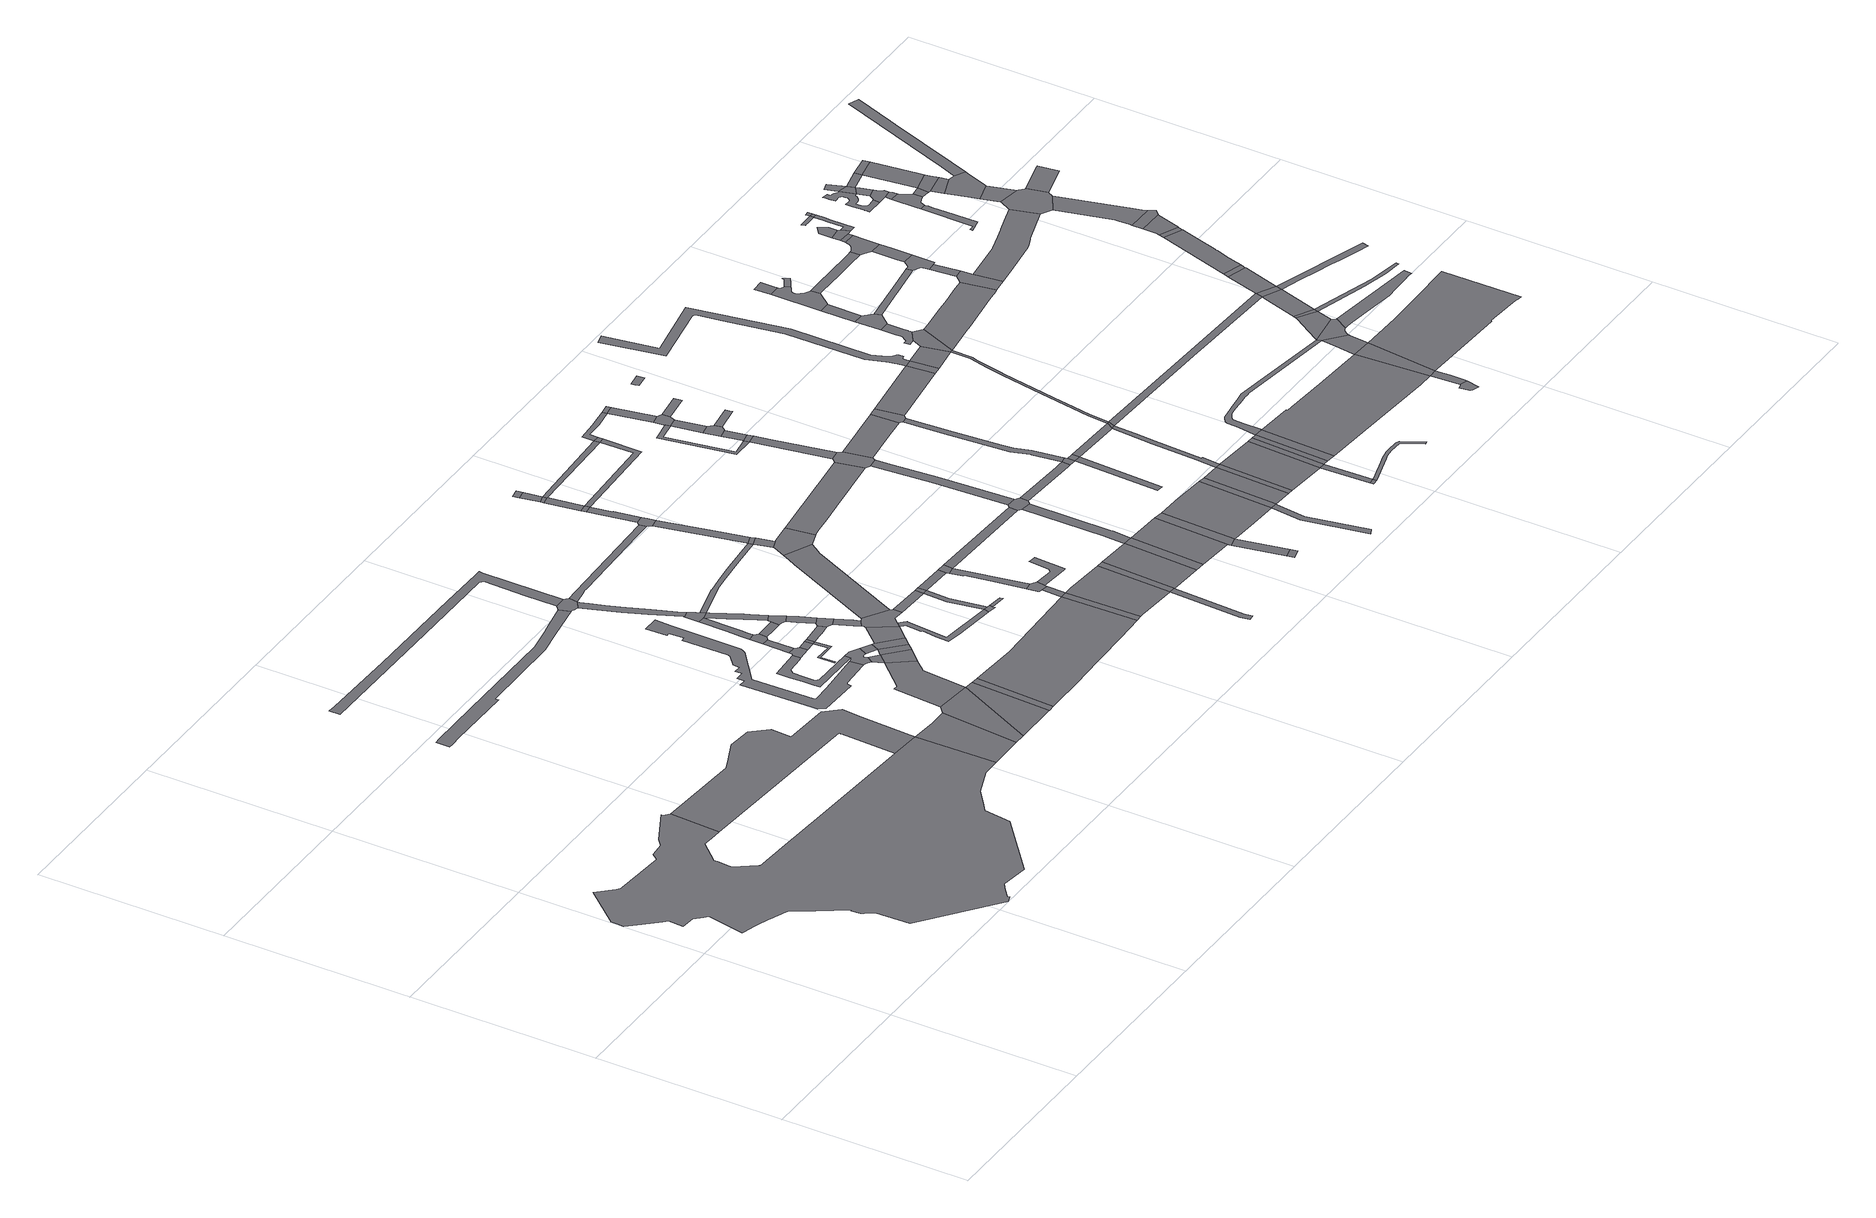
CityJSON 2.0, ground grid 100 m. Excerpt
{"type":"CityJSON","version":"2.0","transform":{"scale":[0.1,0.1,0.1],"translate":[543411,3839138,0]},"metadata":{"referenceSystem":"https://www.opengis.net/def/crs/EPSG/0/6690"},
"CityObjects":{
"road1":{"type":"Road","geometry":[{"type":"MultiSurface","lod":"1","boundaries":[[[0,1,2,3,4,5,6,7,8,9,10,11,12,13,14,15,16,17,18,19,20,21,22,23,24,25,26,27,28,29,30,31,32,33,34,35,36,37,38,39,40,41,42,43,44,45,46,47,48,49,50,51,52,53,54,55,56,57,58,59,60,61,62,63,64]]]}]},
"road2":{"type":"Road","attributes":{"RoadStructureAttribute.sectionType":"1"},"geometry":[{"type":"MultiSurface","lod":"1","boundaries":[[[65,66,67,68,69,70,71,72,73,74,75,64,63,76,77,78,51,50]]]}]},
"road3":{"type":"Road","attributes":{"RoadStructureAttribute.sectionType":"1"},"geometry":[{"type":"MultiSurface","lod":"1","boundaries":[[[79,80,81,82,83,84,85,86,87,88,89,90,91,92,93]]]}]},
"road4":{"type":"Road","geometry":[{"type":"MultiSurface","lod":"1","boundaries":[[[94,50,49,95,96]]]}]},
"road5":{"type":"Road","attributes":{"RoadStructureAttribute.sectionType":"1"},"geometry":[{"type":"MultiSurface","lod":"1","boundaries":[[[97,98,99,100,101,102,103,104,105,106,107,108,109,110,111]]]}]},
"road6":{"type":"Road","geometry":[{"type":"MultiSurface","lod":"1","boundaries":[[[112,96,95,113,114]]]}]},
"road7":{"type":"Road","attributes":{"function":"2","RoadStructureAttribute.sectionType":"1"},"geometry":[{"type":"MultiSurface","lod":"1","boundaries":[[[114,113,115,116,117,118]]]}]},
"road8":{"type":"Road","geometry":[{"type":"MultiSurface","lod":"1","boundaries":[[[118,117,119,120,121]]]}]},
"road9":{"type":"Road","attributes":{"RoadStructureAttribute.sectionType":"1"},"geometry":[{"type":"MultiSurface","lod":"1","boundaries":[[[122,123,124,112,114,125,126,127]]]}]},
"road10":{"type":"Road","attributes":{"RoadStructureAttribute.sectionType":"1"},"geometry":[{"type":"MultiSurface","lod":"1","boundaries":[[[128,129,130,131,132,133,134,135,136,137,138,139,140,141,142,143,144,145,146,147,148,149,150,151,152,153,154,155,156,157,158,159,160,161]]]}]},
"road11":{"type":"Road","attributes":{"RoadStructureAttribute.sectionType":"1"},"geometry":[{"type":"MultiSurface","lod":"1","boundaries":[[[162,163,164,165,166,167,168,169,170,171,172,173,174,175,176,177,178,179]]]}]},
"road12":{"type":"Road","geometry":[{"type":"MultiSurface","lod":"1","boundaries":[[[180,181,162,179,182,183,184,185]]]}]},
"road13":{"type":"Road","attributes":{"RoadStructureAttribute.sectionType":"1"},"geometry":[{"type":"MultiSurface","lod":"1","boundaries":[[[186,180,185,187]]]}]},
"road14":{"type":"Road","attributes":{"RoadStructureAttribute.sectionType":"1"},"geometry":[{"type":"MultiSurface","lod":"1","boundaries":[[[188,189,190,191,192,193,194,195]]]}]},
"road15":{"type":"Road","geometry":[{"type":"MultiSurface","lod":"1","boundaries":[[[196,170,169,197,161,160,198,199,200,201,202,203,204,205,206,207]]]}]},
"road16":{"type":"Road","attributes":{"RoadStructureAttribute.sectionType":"1"},"geometry":[{"type":"MultiSurface","lod":"1","boundaries":[[[201,200,122,208]]]}]},
"road17":{"type":"Road","attributes":{"RoadStructureAttribute.sectionType":"1"},"geometry":[{"type":"MultiSurface","lod":"1","boundaries":[[[209,183,182,210,195]]]}]},
"road18":{"type":"Road","geometry":[{"type":"MultiSurface","lod":"1","boundaries":[[[211,186,187,212,213,214]]]}]},
"road19":{"type":"Road","geometry":[{"type":"MultiSurface","lod":"1","boundaries":[[[208,122,127,215]]]}]},
"road20":{"type":"Road","geometry":[{"type":"MultiSurface","lod":"1","boundaries":[[[216,209,195,194]]]}]},
"road21":{"type":"Road","attributes":{"RoadStructureAttribute.sectionType":"1"},"geometry":[{"type":"MultiSurface","lod":"1","boundaries":[[[207,206,217,218,219]]]}]},
"road22":{"type":"Road","attributes":{"RoadStructureAttribute.sectionType":"1"},"geometry":[{"type":"MultiSurface","lod":"1","boundaries":[[[220,221,222,211,214,223,224,225,226]]]}]},
"road23":{"type":"Road","geometry":[{"type":"MultiSurface","lod":"1","boundaries":[[[111,110,79,93,227,228,229,230,231]]]}]},
"road24":{"type":"Road","attributes":{"RoadStructureAttribute.sectionType":"1"},"geometry":[{"type":"MultiSurface","lod":"1","boundaries":[[[218,232,208,215,233]]]}]},
"road25":{"type":"Road","attributes":{"RoadStructureAttribute.sectionType":"1"},"geometry":[{"type":"MultiSurface","lod":"1","boundaries":[[[234,235,213,212,236,237]]]}]},
"road26":{"type":"Road","attributes":{"RoadStructureAttribute.sectionType":"1"},"geometry":[{"type":"MultiSurface","lod":"1","boundaries":[[[238,239,240,241,242,243,244,245,246,247,230,229,248,249,250,251,252]]]}]},
"road27":{"type":"Road","geometry":[{"type":"MultiSurface","lod":"1","boundaries":[[[219,218,233,253,254]]]}]},
"road28":{"type":"Road","attributes":{"RoadStructureAttribute.sectionType":"1"},"geometry":[{"type":"MultiSurface","lod":"1","boundaries":[[[255,256,216,194,257,258,259]]]}]},
"road29":{"type":"Road","geometry":[{"type":"MultiSurface","lod":"1","boundaries":[[[260,261,262,252,251,220,226,263,264]]]}]},
"road30":{"type":"Road","attributes":{"RoadStructureAttribute.sectionType":"1"},"geometry":[{"type":"MultiSurface","lod":"1","boundaries":[[[265,266,267,268,263,226,269,270,271,272,273,274]]]}]},
"road31":{"type":"Road","attributes":{"RoadStructureAttribute.sectionType":"1"},"geometry":[{"type":"MultiSurface","lod":"1","boundaries":[[[275,254,253,276]]]}]},
"road32":{"type":"Road","geometry":[{"type":"MultiSurface","lod":"1","boundaries":[[[274,273,234,237,277,278,279]]]}]},
"road33":{"type":"Road","attributes":{"RoadStructureAttribute.sectionType":"1"},"geometry":[{"type":"MultiSurface","lod":"1","boundaries":[[[280,281,279,278,282,283,284]]]}]},
"road34":{"type":"Road","geometry":[{"type":"MultiSurface","lod":"1","boundaries":[[[284,283,255,259,285,286]]]}]},
"road35":{"type":"Road","attributes":{"RoadStructureAttribute.sectionType":"1"},"geometry":[{"type":"MultiSurface","lod":"1","boundaries":[[[287,286,285,288,289,290]]]}]},
"road36":{"type":"Road","attributes":{"function":"2","RoadStructureAttribute.sectionType":"1"},"geometry":[{"type":"MultiSurface","lod":"1","boundaries":[[[291,121,120,292,293,294,295,296,297]]]}]},
"road37":{"type":"Road","geometry":[{"type":"MultiSurface","lod":"1","boundaries":[[[298,299,290,289,300,275,276,301,302,303,304,305]]]}]},
"road38":{"type":"Road","attributes":{"RoadStructureAttribute.sectionType":"1"},"geometry":[{"type":"MultiSurface","lod":"1","boundaries":[[[306,307,308,301,276,309,310,311,312,313,314,315,316,317]]]}]},
"road39":{"type":"Road","attributes":{"RoadStructureAttribute.sectionType":"1"},"geometry":[{"type":"MultiSurface","lod":"1","boundaries":[[[318,319,231,230,320,321,322,323,324]]]}]},
"road40":{"type":"Road","attributes":{"RoadStructureAttribute.sectionType":"1"},"geometry":[{"type":"MultiSurface","lod":"1","boundaries":[[[325,326,327,328,329,330,331,332,264,263,333,334,335,336,337]]]}]},
"road41":{"type":"Road","attributes":{"RoadStructureAttribute.sectionType":"1"},"geometry":[{"type":"MultiSurface","lod":"1","boundaries":[[[304,303,338,339,340]]]}]},
"road42":{"type":"Road","geometry":[{"type":"MultiSurface","lod":"1","boundaries":[[[317,316,341,342,343,344]]]}]},
"road43":{"type":"Road","attributes":{"RoadStructureAttribute.sectionType":"1"},"geometry":[{"type":"MultiSurface","lod":"1","boundaries":[[[339,345,317,344,346,347]]]}]},
"road44":{"type":"Road","attributes":{"RoadStructureAttribute.sectionType":"1"},"geometry":[{"type":"MultiSurface","lod":"1","boundaries":[[[348,349,350,351,352,298,305,353,354,355,356,357]]]}]},
"road45":{"type":"Road","geometry":[{"type":"MultiSurface","lod":"1","boundaries":[[[358,359,343,342]]]}]},
"road46":{"type":"Road","geometry":[{"type":"MultiSurface","lod":"1","boundaries":[[[340,339,347,360]]]}]},
"road47":{"type":"Road","geometry":[{"type":"MultiSurface","lod":"1","boundaries":[[[361,297,296,362]]]}]},
"road48":{"type":"Road","attributes":{"RoadStructureAttribute.sectionType":"1"},"geometry":[{"type":"MultiSurface","lod":"1","boundaries":[[[363,360,347,364,365,366]]]}]},
"road49":{"type":"Road","attributes":{"RoadStructureAttribute.sectionType":"1"},"geometry":[{"type":"MultiSurface","lod":"1","boundaries":[[[367,368,297,361,369,370]]]}]},
"road50":{"type":"Road","geometry":[{"type":"MultiSurface","lod":"1","boundaries":[[[371,372,373,374,375,376,367,370,377,378]]]}]},
"road51":{"type":"Road","attributes":{"RoadStructureAttribute.sectionType":"1"},"geometry":[{"type":"MultiSurface","lod":"1","boundaries":[[[379,380,381,382,383,384,385,373,372]]]}]},
"road52":{"type":"Road","geometry":[{"type":"MultiSurface","lod":"1","boundaries":[[[366,365,381,380,386]]]}]},
"road53":{"type":"Road","attributes":{"RoadStructureAttribute.sectionType":"1"},"geometry":[{"type":"MultiSurface","lod":"1","boundaries":[[[387,388,389,390,391,392]]]}]},
"road54":{"type":"Road","attributes":{"function":"2","RoadStructureAttribute.sectionType":"1"},"geometry":[{"type":"MultiSurface","lod":"1","boundaries":[[[393,361,362,394,387,395]]]}]},
"road55":{"type":"Road","attributes":{"RoadStructureAttribute.sectionType":"1"},"geometry":[{"type":"MultiSurface","lod":"1","boundaries":[[[396,397,398,399,400,401]]]}]},
"road56":{"type":"Road","geometry":[{"type":"MultiSurface","lod":"1","boundaries":[[[402,325,337,397,396]]]}]},
"road57":{"type":"Road","attributes":{"RoadStructureAttribute.sectionType":"1"},"geometry":[{"type":"MultiSurface","lod":"1","boundaries":[[[403,404,405,406,407,325,402]]]}]},
"road58":{"type":"Road","geometry":[{"type":"MultiSurface","lod":"1","boundaries":[[[408,409,410,401,400,411,348,357,412]]]}]},
"road59":{"type":"Road","geometry":[{"type":"MultiSurface","lod":"1","boundaries":[[[413,414,415,416,318,324,406,405]]]}]},
"road60":{"type":"Road","attributes":{"RoadStructureAttribute.sectionType":"1"},"geometry":[{"type":"MultiSurface","lod":"1","boundaries":[[[417,418,419,420,421,415,414]]]}]},
"road61":{"type":"Road","attributes":{"RoadStructureAttribute.sectionType":"1"},"geometry":[{"type":"MultiSurface","lod":"1","boundaries":[[[422,423,424,425,426,427,428,429,378,377]]]}]},
"road62":{"type":"Road","geometry":[{"type":"MultiSurface","lod":"1","boundaries":[[[430,431,421,420]]]}]},
"road63":{"type":"Road","attributes":{"RoadStructureAttribute.sectionType":"1"},"geometry":[{"type":"MultiSurface","lod":"1","boundaries":[[[432,433,434,435,436,431,430]]]}]},
"road64":{"type":"Road","geometry":[{"type":"MultiSurface","lod":"1","boundaries":[[[437,438,439,436,435]]]}]},
"road65":{"type":"Road","attributes":{"RoadStructureAttribute.sectionType":"1"},"geometry":[{"type":"MultiSurface","lod":"1","boundaries":[[[440,441,439,438]]]}]},
"road66":{"type":"Road","geometry":[{"type":"MultiSurface","lod":"1","boundaries":[[[442,443,441,440]]]}]},
"road67":{"type":"Road","geometry":[{"type":"MultiSurface","lod":"1","boundaries":[[[395,387,392,444,445]]]}]},
"road68":{"type":"Road","attributes":{"function":"2","RoadStructureAttribute.sectionType":"1"},"geometry":[{"type":"MultiSurface","lod":"1","boundaries":[[[445,444,446,447]]]}]},
"road69":{"type":"Road","attributes":{"RoadStructureAttribute.sectionType":"1"},"geometry":[{"type":"MultiSurface","lod":"1","boundaries":[[[386,380,448,449]]]}]},
"road70":{"type":"Road","geometry":[{"type":"MultiSurface","lod":"1","boundaries":[[[447,446,450,451]]]}]},
"road71":{"type":"Road","attributes":{"RoadStructureAttribute.sectionType":"1"},"geometry":[{"type":"MultiSurface","lod":"1","boundaries":[[[452,453,430,420,454,455]]]}]},
"road72":{"type":"Road","attributes":{"RoadStructureAttribute.sectionType":"1"},"geometry":[{"type":"MultiSurface","lod":"1","boundaries":[[[456,437,435,457,452]]]}]},
"road73":{"type":"Road","attributes":{"RoadStructureAttribute.sectionType":"1"},"geometry":[{"type":"MultiSurface","lod":"1","boundaries":[[[458,408,412,459,460,461,462,463]]]}]},
"road74":{"type":"Road","attributes":{"function":"2","RoadStructureAttribute.sectionType":"1"},"geometry":[{"type":"MultiSurface","lod":"1","boundaries":[[[451,450,464,465]]]}]},
"road75":{"type":"Road","geometry":[{"type":"MultiSurface","lod":"1","boundaries":[[[466,467,468,469]]]}]},
"road76":{"type":"Road","attributes":{"RoadStructureAttribute.sectionType":"1"},"geometry":[{"type":"MultiSurface","lod":"1","boundaries":[[[470,471,472,473,447,451,474,475,476,477]]]}]},
"road77":{"type":"Road","attributes":{"RoadStructureAttribute.sectionType":"1"},"geometry":[{"type":"MultiSurface","lod":"1","boundaries":[[[478,479,480,467,466]]]}]},
"road78":{"type":"Road","geometry":[{"type":"MultiSurface","lod":"1","boundaries":[[[465,464,481,479,478,482]]]}]},
"road79":{"type":"Road","geometry":[{"type":"MultiSurface","lod":"1","boundaries":[[[483,449,448,470,477,484,485,486]]]}]},
"road80":{"type":"Road","geometry":[{"type":"MultiSurface","lod":"1","boundaries":[[[456,452,455,487]]]}]},
"road81":{"type":"Road","attributes":{"RoadStructureAttribute.sectionType":"1"},"geometry":[{"type":"MultiSurface","lod":"1","boundaries":[[[488,489,490,491,492,493,494,483,486]]]}]},
"road82":{"type":"Road","attributes":{"RoadStructureAttribute.sectionType":"1"},"geometry":[{"type":"MultiSurface","lod":"1","boundaries":[[[495,496,497,498,456,487,499,500,501]]]}]},
"road83":{"type":"Road","attributes":{"function":"2","RoadStructureAttribute.sectionType":"1"},"geometry":[{"type":"MultiSurface","lod":"1","boundaries":[[[502,482,478,503,504,505,506]]]}]},
"road84":{"type":"Road","attributes":{"RoadStructureAttribute.sectionType":"1"},"geometry":[{"type":"MultiSurface","lod":"1","boundaries":[[[507,508,509,510,511,512,513,514]]]}]},
"road85":{"type":"Road","geometry":[{"type":"MultiSurface","lod":"1","boundaries":[[[515,516,517,458,463,518,492,491,519,520,521,522,523]]]}]},
"road86":{"type":"Road","attributes":{"RoadStructureAttribute.sectionType":"1"},"geometry":[{"type":"MultiSurface","lod":"1","boundaries":[[[505,524,525,526,527,528,529,530]]]}]},
"road87":{"type":"Road","attributes":{"RoadStructureAttribute.sectionType":"1"},"geometry":[{"type":"MultiSurface","lod":"1","boundaries":[[[531,532,533,516,515]]]}]},
"road88":{"type":"Road","attributes":{"RoadStructureAttribute.sectionType":"1"},"geometry":[{"type":"MultiSurface","lod":"1","boundaries":[[[534,535,485,484,536,537,538]]]}]},
"road89":{"type":"Road","geometry":[{"type":"MultiSurface","lod":"1","boundaries":[[[539,511,510,533,532]]]}]},
"road90":{"type":"Road","attributes":{"RoadStructureAttribute.sectionType":"1"},"geometry":[{"type":"MultiSurface","lod":"1","boundaries":[[[540,541,542,511,539]]]}]},
"road91":{"type":"Road","geometry":[{"type":"MultiSurface","lod":"1","boundaries":[[[543,544,541,540,545,546,547]]]}]},
"road92":{"type":"Road","attributes":{"RoadStructureAttribute.sectionType":"1"},"geometry":[{"type":"MultiSurface","lod":"1","boundaries":[[[548,514,544,543]]]}]},
"road93":{"type":"Road","geometry":[{"type":"MultiSurface","lod":"1","boundaries":[[[549,550,551,507,514,548,552,553]]]}]},
"road94":{"type":"Road","attributes":{"RoadStructureAttribute.sectionType":"1"},"geometry":[{"type":"MultiSurface","lod":"1","boundaries":[[[554,501,550,549]]]}]},
"road95":{"type":"Road","geometry":[{"type":"MultiSurface","lod":"1","boundaries":[[[555,495,501,554]]]}]},
"road96":{"type":"Road","geometry":[{"type":"MultiSurface","lod":"1","boundaries":[[[506,505,530,556]]]}]},
"road97":{"type":"Road","attributes":{"RoadStructureAttribute.sectionType":"1"},"geometry":[{"type":"MultiSurface","lod":"1","boundaries":[[[557,558,559,560,561]]]}]},
"road98":{"type":"Road","geometry":[{"type":"MultiSurface","lod":"1","boundaries":[[[562,563,564,547,546]]]}]},
"road99":{"type":"Road","attributes":{"RoadStructureAttribute.sectionType":"1"},"geometry":[{"type":"MultiSurface","lod":"1","boundaries":[[[565,566,523,522,567,568]]]}]},
"road100":{"type":"Road","attributes":{"function":"2","RoadStructureAttribute.sectionType":"1"},"geometry":[{"type":"MultiSurface","lod":"1","boundaries":[[[556,530,569,570]]]}]},
"road101":{"type":"Road","geometry":[{"type":"MultiSurface","lod":"1","boundaries":[[[571,538,537,557,572]]]}]},
"road102":{"type":"Road","geometry":[{"type":"MultiSurface","lod":"1","boundaries":[[[573,574,575,553,552]]]}]},
"road103":{"type":"Road","geometry":[{"type":"MultiSurface","lod":"1","boundaries":[[[572,557,561,576]]]}]},
"road104":{"type":"Road","geometry":[{"type":"MultiSurface","lod":"1","boundaries":[[[570,569,577,578]]]}]},
"road105":{"type":"Road","attributes":{"RoadStructureAttribute.sectionType":"1"},"geometry":[{"type":"MultiSurface","lod":"1","boundaries":[[[579,580,581,582,583,584,585,586,587,588,589,590,538,571]]]}]},
"road106":{"type":"Road","geometry":[{"type":"MultiSurface","lod":"1","boundaries":[[[591,592,593,594]]]}]},
"road107":{"type":"Road","geometry":[{"type":"MultiSurface","lod":"1","boundaries":[[[595,596,565,568,597,598,585,584,599,600]]]}]},
"road108":{"type":"Road","attributes":{"RoadStructureAttribute.sectionType":"1"},"geometry":[{"type":"MultiSurface","lod":"1","boundaries":[[[601,602,603,604,605]]]}]},
"road109":{"type":"Road","attributes":{"function":"2","RoadStructureAttribute.sectionType":"1"},"geometry":[{"type":"MultiSurface","lod":"1","boundaries":[[[606,607,578,577,608,609]]]}]},
"road110":{"type":"Road","attributes":{"RoadStructureAttribute.sectionType":"1"},"geometry":[{"type":"MultiSurface","lod":"1","boundaries":[[[610,576,561,611,612,613,614,615]]]}]},
"road111":{"type":"Road","attributes":{"RoadStructureAttribute.sectionType":"1"},"geometry":[{"type":"MultiSurface","lod":"1","boundaries":[[[608,616,592,591,617]]]}]},
"road112":{"type":"Road","attributes":{"RoadStructureAttribute.sectionType":"1"},"geometry":[{"type":"MultiSurface","lod":"1","boundaries":[[[618,619,620,621,622,623,614,624,625,626,627,628,570,578]]]}]},
"road113":{"type":"Road","geometry":[{"type":"MultiSurface","lod":"1","boundaries":[[[609,608,617,629]]]}]},
"road114":{"type":"Road","geometry":[{"type":"MultiSurface","lod":"1","boundaries":[[[630,615,614,623]]]}]},
"road115":{"type":"Road","attributes":{"function":"2","RoadStructureAttribute.sectionType":"1"},"geometry":[{"type":"MultiSurface","lod":"1","boundaries":[[[629,617,631,632,633]]]}]},
"road116":{"type":"Road","geometry":[{"type":"MultiSurface","lod":"1","boundaries":[[[633,632,634,635]]]}]},
"road117":{"type":"Road","attributes":{"RoadStructureAttribute.sectionType":"1"},"geometry":[{"type":"MultiSurface","lod":"1","boundaries":[[[636,637,638,639,640,641,642,643,591,594,644,645,646,647,648,649,650,651]]]}]},
"road118":{"type":"Road","attributes":{"RoadStructureAttribute.sectionType":"1"},"geometry":[{"type":"MultiSurface","lod":"1","boundaries":[[[652,653,654,595,600,655,656]]]}]},
"road119":{"type":"Road","attributes":{"RoadStructureAttribute.sectionType":"1"},"geometry":[{"type":"MultiSurface","lod":"1","boundaries":[[[657,658,659,660,661,662,663,664,665,666,667,668,669,670,671,672,673,674,675,676,677,678,679,680,681,682,683,652,684]]]}]},
"road120":{"type":"Road","attributes":{"RoadStructureAttribute.sectionType":"1"},"geometry":[{"type":"MultiSurface","lod":"1","boundaries":[[[685,686,687,688,689,690,691,692,693,694,695,696,697,698,699,615,630]]]}]},
"road121":{"type":"Road","geometry":[{"type":"MultiSurface","lod":"1","boundaries":[[[684,652,656,700]]]}]},
"road122":{"type":"Road","attributes":{"RoadStructureAttribute.sectionType":"1"},"geometry":[{"type":"MultiSurface","lod":"1","boundaries":[[[701,684,700,702,693]]]}]},
"road123":{"type":"Road","attributes":{"function":"2","RoadStructureAttribute.sectionType":"1"},"geometry":[{"type":"MultiSurface","lod":"1","boundaries":[[[703,704,705,706,635,634,707,708,709,710]]]}]},
"road124":{"type":"Road","geometry":[{"type":"MultiSurface","lod":"1","boundaries":[[[711,712,701,693,692,713,714]]]}]},
"road125":{"type":"Road","attributes":{"RoadStructureAttribute.sectionType":"1"},"geometry":[{"type":"MultiSurface","lod":"1","boundaries":[[[715,716,717,718,719,720,721,722,723,724,725,726,712,711]]]}]},
"road126":{"type":"Road","attributes":{"RoadStructureAttribute.sectionType":"1"},"geometry":[{"type":"MultiSurface","lod":"1","boundaries":[[[727,728,729,730,731,732,733,734,735,736,737,738,739,740,633,635,741,742,743,744,745,746,747,748,749,750,751,752,753,754,755]]]}]},
"road127":{"type":"Road","geometry":[{"type":"MultiSurface","lod":"1","boundaries":[[[756,757,719,718,758,759]]]}]},
"road128":{"type":"Road","attributes":{"RoadStructureAttribute.sectionType":"1"},"geometry":[{"type":"MultiSurface","lod":"1","boundaries":[[[760,761,757,756]]]}]},
"road129":{"type":"Road","attributes":{"RoadStructureAttribute.sectionType":"1"},"geometry":[{"type":"MultiSurface","lod":"1","boundaries":[[[762,763,630,623,764,765,766,767,768,769,770]]]}]},
"road130":{"type":"Road","geometry":[{"type":"MultiSurface","lod":"1","boundaries":[[[771,772,773,774,775,776,777,761,760,778,779,780,781,782,783,784,785,786,787,788,789,790,791,792]]]}]},
"road131":{"type":"Road","geometry":[{"type":"MultiSurface","lod":"1","boundaries":[[[793,794,795,796,797,798,799,800,801]]]}]},
"road132":{"type":"Road","attributes":{"RoadStructureAttribute.sectionType":"1"},"geometry":[{"type":"MultiSurface","lod":"1","boundaries":[[[802,803,804,777,776]]]}]},
"road133":{"type":"Road","attributes":{"RoadStructureAttribute.sectionType":"1"},"geometry":[{"type":"MultiSurface","lod":"1","boundaries":[[[805,806,807,808,809,810,714,713,811,812,813,814,815]]]}]},
"road134":{"type":"Road","attributes":{"RoadStructureAttribute.sectionType":"1"},"geometry":[{"type":"MultiSurface","lod":"1","boundaries":[[[816,817,818,819,793,801]]]}]},
"road135":{"type":"Road","geometry":[{"type":"MultiSurface","lod":"1","boundaries":[[[820,821,822,823,824,825,826,827,792,791]]]}]},
"road136":{"type":"Road","attributes":{"RoadStructureAttribute.sectionType":"1"},"geometry":[{"type":"MultiSurface","lod":"1","boundaries":[[[828,829,830,831,759,758,832,833,834,835,836,837]]]}]},
"road137":{"type":"Road","geometry":[{"type":"MultiSurface","lod":"1","boundaries":[[[710,709,819,818,838]]]}]},
"road138":{"type":"Road","attributes":{"RoadStructureAttribute.sectionType":"1"},"geometry":[{"type":"MultiSurface","lod":"1","boundaries":[[[754,839,840,841,710,838,842,843,844]]]}]},
"road139":{"type":"Road","attributes":{"RoadStructureAttribute.sectionType":"1"},"geometry":[{"type":"MultiSurface","lod":"1","boundaries":[[[845,846,847,848,849,850,779,778,851,852,853,854,855,856,857]]]}]},
"road140":{"type":"Road","geometry":[{"type":"MultiSurface","lod":"1","boundaries":[[[858,755,754,844,859,860,861,862,863,864,865,866,867,868,869,870,871]]]}]},
"road141":{"type":"Road","geometry":[{"type":"MultiSurface","lod":"1","boundaries":[[[872,873,805,815,874,875,876]]]}]},
"road142":{"type":"Road","attributes":{"RoadStructureAttribute.sectionType":"1"},"geometry":[{"type":"MultiSurface","lod":"1","boundaries":[[[877,878,879,880,881,755,858,882]]]}]},
"road143":{"type":"Road","attributes":{"RoadStructureAttribute.sectionType":"1"},"geometry":[{"type":"MultiSurface","lod":"1","boundaries":[[[883,884,873,872]]]}]},
"road144":{"type":"Road","geometry":[{"type":"MultiSurface","lod":"1","boundaries":[[[885,886,828,837,887,884,883,888,889]]]}]},
"road145":{"type":"Road","geometry":[{"type":"MultiSurface","lod":"1","boundaries":[[[890,877,882,891]]]}]},
"road146":{"type":"Road","attributes":{"RoadStructureAttribute.sectionType":"1"},"geometry":[{"type":"MultiSurface","lod":"1","boundaries":[[[892,893,885,889,894,895]]]}]},
"road147":{"type":"Road","geometry":[{"type":"MultiSurface","lod":"1","boundaries":[[[896,897,898,899,900,901,902,857,856,903,892,895,904,905]]]}]},
"road148":{"type":"Road","attributes":{"RoadStructureAttribute.sectionType":"1"},"geometry":[{"type":"MultiSurface","lod":"1","boundaries":[[[769,906,890,891,907,908,909]]]}]},
"road149":{"type":"Road","attributes":{"function":"2","RoadStructureAttribute.sectionType":"1"},"geometry":[{"type":"MultiSurface","lod":"1","boundaries":[[[910,911,912,838,818,913,914,915,916,917,918,919,920]]]}]},
"road150":{"type":"Road","attributes":{"RoadStructureAttribute.sectionType":"1"},"geometry":[{"type":"MultiSurface","lod":"1","boundaries":[[[921,896,905,922]]]}]},
"road151":{"type":"Road","geometry":[{"type":"MultiSurface","lod":"1","boundaries":[[[923,924,921,922,925,926]]]}]},
"road152":{"type":"Road","geometry":[{"type":"MultiSurface","lod":"1","boundaries":[[[770,769,909,927]]]}]},
"road153":{"type":"Road","attributes":{"RoadStructureAttribute.sectionType":"1"},"geometry":[{"type":"MultiSurface","lod":"1","boundaries":[[[928,929,930,931,932,924,923]]]}]},
"road154":{"type":"Road","attributes":{"RoadStructureAttribute.sectionType":"1"},"geometry":[{"type":"MultiSurface","lod":"1","boundaries":[[[871,870,933,934,935,936,937,938,939,940,941,942,943,944,945]]]}]},
"road155":{"type":"Road","geometry":[{"type":"MultiSurface","lod":"1","boundaries":[[[946,947,948,949,950,951,952,953]]]}]},
"road156":{"type":"Road","attributes":{"RoadStructureAttribute.sectionType":"1"},"geometry":[{"type":"MultiSurface","lod":"1","boundaries":[[[954,770,927,955,956,957]]]}]},
"road157":{"type":"Road","geometry":[{"type":"MultiSurface","lod":"1","boundaries":[[[952,958,959,960,926,925,961,962,963,964]]]}]},
"road158":{"type":"Road","attributes":{"RoadStructureAttribute.sectionType":"1"},"geometry":[{"type":"MultiSurface","lod":"1","boundaries":[[[965,966,967,968,969,970,971,972,876,875,973,974,975,976,977,978,979,980,981]]]}]},
"road159":{"type":"Road","geometry":[{"type":"MultiSurface","lod":"1","boundaries":[[[953,952,964,982]]]}]},
"road160":{"type":"Road","geometry":[{"type":"MultiSurface","lod":"1","boundaries":[[[983,984,953,982]]]}]},
"road161":{"type":"Road","geometry":[{"type":"MultiSurface","lod":"1","boundaries":[[[985,954,957,986]]]}]},
"road162":{"type":"Road","attributes":{"RoadStructureAttribute.sectionType":"1"},"geometry":[{"type":"MultiSurface","lod":"1","boundaries":[[[987,891,882,988,989,990,991,992]]]}]},
"road163":{"type":"Road","attributes":{"RoadStructureAttribute.sectionType":"1"},"geometry":[{"type":"MultiSurface","lod":"1","boundaries":[[[993,994,995,996,997,998,999,1000,1001]]]}]},
"road164":{"type":"Road","attributes":{"RoadStructureAttribute.sectionType":"1"},"geometry":[{"type":"MultiSurface","lod":"1","boundaries":[[[1002,985,986,1003,1004,1005,1006,1007,1008,1009,1010]]]}]},
"road165":{"type":"Road","attributes":{"RoadStructureAttribute.sectionType":"1"},"geometry":[{"type":"MultiSurface","lod":"1","boundaries":[[[927,909,1011,1012,1013,1014,1015,1016,1017,1018]]]}]},
"road166":{"type":"Road","geometry":[{"type":"MultiSurface","lod":"1","boundaries":[[[1019,1020,1021,1022,1023,1024,1025,1026,1027,1028,1029,1030,1031,1032,1033,1034,1035,1036,1037,1038,1039,1040,1041,1042,1043,1044,1045,1046,1047,1048,1049,1050,1051,1052,1053,1054,1055,1056,1057,1058,1059,1060,1061,1062,1063,1064,1065,1066,1067,1068,1069]]]}]},
"road167":{"type":"Road","geometry":[{"type":"MultiSurface","lod":"1","boundaries":[[[1070,1071,1072,1073,1074,1075,1041,1040,1076,1077,1078]]]}]},
"road168":{"type":"Road","geometry":[{"type":"MultiSurface","lod":"1","boundaries":[[[1079,1080,993,1001,1081,1082,1083,1084,1085,1086,1087]]]}]},
"road169":{"type":"Road","geometry":[{"type":"MultiSurface","lod":"1","boundaries":[[[1061,1060,1088,1089]]]}]},
"road170":{"type":"Road","attributes":{"RoadStructureAttribute.sectionType":"1"},"geometry":[{"type":"MultiSurface","lod":"1","boundaries":[[[1090,1091,1092,1093,1061,1089]]]}]},
"road171":{"type":"Road","attributes":{"RoadStructureAttribute.sectionType":"1"},"geometry":[{"type":"MultiSurface","lod":"1","boundaries":[[[1094,1088,1060,1073,1072]]]}]},
"road172":{"type":"Road","attributes":{"RoadStructureAttribute.sectionType":"1"},"geometry":[{"type":"MultiSurface","lod":"1","boundaries":[[[1095,1078,1077,1079,1087]]]}]},
"road173":{"type":"Road","geometry":[{"type":"MultiSurface","lod":"1","boundaries":[[[1096,1002,1010,1097]]]}]},
"road174":{"type":"Road","attributes":{"RoadStructureAttribute.sectionType":"1"},"geometry":[{"type":"MultiSurface","lod":"1","boundaries":[[[1098,1099,1096,1097,1100,1101]]]}]},
"road175":{"type":"Road","attributes":{"RoadStructureAttribute.sectionType":"1"},"geometry":[{"type":"MultiSurface","lod":"1","boundaries":[[[1102,1085,1084,1103,1104]]]}]},
"road176":{"type":"Road","attributes":{"RoadStructureAttribute.sectionType":"1"},"geometry":[{"type":"MultiSurface","lod":"1","boundaries":[[[1105,1089,1088,1106,1107]]]}]},
"road177":{"type":"Road","geometry":[{"type":"MultiSurface","lod":"1","boundaries":[[[1108,1098,1101,1109,1110]]]}]},
"road178":{"type":"Road","geometry":[{"type":"MultiSurface","lod":"1","boundaries":[[[1111,1112,1113,965,981,1114,1115,1116,1117,1118,1119,1120,1121,1122,1123,1124]]]}]},
"road179":{"type":"Road","attributes":{"RoadStructureAttribute.sectionType":"1"},"geometry":[{"type":"MultiSurface","lod":"1","boundaries":[[[1125,1126,1117,1116,1127,1128,1129,1108,1110]]]}]},
"road180":{"type":"Road","attributes":{"RoadStructureAttribute.sectionType":"1"},"geometry":[{"type":"MultiSurface","lod":"1","boundaries":[[[1130,1131,1111,1124]]]}]},
"road181":{"type":"Road","attributes":{"RoadStructureAttribute.sectionType":"1"},"geometry":[{"type":"MultiSurface","lod":"1","boundaries":[[[1132,1133,1134,1135,1136]]]}]},
"road182":{"type":"Road","geometry":[{"type":"MultiSurface","lod":"1","boundaries":[[[1137,1138,1102,1104,1133,1132]]]}]},
"road183":{"type":"Road","geometry":[{"type":"MultiSurface","lod":"1","boundaries":[[[1139,1136,1135,1140,1131,1130,1141,1142,1143,1144]]]}]},
"road184":{"type":"Road","attributes":{"RoadStructureAttribute.sectionType":"1"},"geometry":[{"type":"MultiSurface","lod":"1","boundaries":[[[1145,1146,1107,1102,1138]]]}]},
"road185":{"type":"Road","geometry":[{"type":"MultiSurface","lod":"1","boundaries":[[[1147,1105,1107,1146]]]}]},
"road186":{"type":"Road","attributes":{"RoadStructureAttribute.sectionType":"1"},"geometry":[{"type":"MultiSurface","lod":"1","boundaries":[[[1148,1149,1150,1121,1120,1151]]]}]},
"road187":{"type":"Road","attributes":{"RoadStructureAttribute.sectionType":"1"},"geometry":[{"type":"MultiSurface","lod":"1","boundaries":[[[1152,1153,1144,1143,1154,1155,1156,1157]]]}]}
},
"vertices":[
[900,1734,0],[886,1749,0],[886,1752,0],[707,1661,0],[669,1626,0],[587,1618,0],[561,1584,0],[279,1605,0],[270,1609,0],[252,1619,0],[176,1700,0],[9,1506,0],[7,1473,0],[4,1438,0],[62,1374,0],[130,1301,0],[149,1280,0],[146,1199,0],[223,1193,0],[259,1156,0],[277,1138,0],[239,937,0],[262,930,0],[272,927,0],[330,911,0],[397,887,0],[403,884,0],[465,857,0],[475,853,0],[497,843,0],[567,735,0],[659,594,0],[650,592,0],[653,543,0],[663,529,0],[681,502,0],[694,485,0],[696,303,0],[1083,1,0],[1121,15,0],[1117,28,0],[1158,61,0],[1199,92,0],[1351,71,0],[1657,328,0],[1677,474,0],[1726,513,0],[1803,573,0],[1946,627,0],[2045,628,0],[2039,1059,0],[1872,1071,0],[1872,1069,0],[1251,1111,0],[963,1130,0],[758,1144,0],[758,1150,0],[682,1250,0],[683,1270,0],[686,1334,0],[687,1353,0],[783,1456,0],[838,1452,0],[903,1448,0],[915,1718,0],
[2055,1359,0],[2061,1465,0],[1995,1539,0],[1746,1556,0],[1753,1666,0],[1681,1752,0],[1554,1762,0],[1550,1762,0],[1439,1715,0],[1410,1703,0],[1373,1687,0],[1887,1381,0],[1886,1371,0],[1886,1367,0],
[2105,3018,0],[1948,2987,0],[1917,2981,0],[1786,2958,0],[1201,2959,0],[902,2956,0],[877,2956,0],[878,2882,0],[902,2882,0],[961,2882,0],[1325,2882,0],[1325,2900,0],[1789,2903,0],[1917,2925,0],[2126,2961,0],
[2176,1047,0],[2237,632,0],[2274,1050,0],
[2193,3476,0],[2193,3494,0],[2161,3494,0],[1911,3497,0],[1321,3503,0],[896,3511,0],[850,3513,0],[852,3457,0],[1624,3451,0],[1912,3449,0],[2114,3448,0],[2134,3431,0],[2131,3206,0],[2130,3041,0],[2193,3043,0],
[2311,1082,0],[2296,631,0],[2507,1062,0],
[2307,631,0],[2506,633,0],[2539,633,0],[2559,1058,0],
[2539,631,0],[2579,634,0],[2599,1055,0],
[2494,1490,0],[2354,1342,0],[2330,1343,0],[2527,1305,0],[2531,1309,0],[2584,1367,0],
[2178,1617,0],[2081,1615,0],[2071,1623,0],[2063,1953,0],[2240,2094,0],[2246,2103,0],[2250,2113,0],[2253,2124,0],[2258,2498,0],[2262,2589,0],[2175,2589,0],[2177,2475,0],[2196,2476,0],[2200,2395,0],[2178,2394,0],[2182,2150,0],[2176,2135,0],[2169,2127,0],[2123,2088,0],[2123,2052,0],[2083,2052,0],[2083,2016,0],[2037,2015,0],[2038,1977,0],[1998,1977,0],[2007,1591,0],[2008,1565,0],[2033,1536,0],[2252,1528,0],[2254,1551,0],[2263,1557,0],[2416,1566,0],[2429,1566,0],[2423,1637,0],
[2329,1888,0],[2164,1877,0],[2165,1855,0],[2166,1814,0],[2168,1731,0],[2169,1677,0],[2169,1648,0],[2448,1646,0],[2448,1678,0],[2225,1681,0],[2204,1695,0],[2203,1712,0],[2204,1760,0],[2205,1815,0],[2207,1818,0],[2222,1837,0],[2311,1844,0],[2332,1846,0],
[2339,1913,0],[2339,1898,0],[2407,1852,0],[2404,1894,0],[2389,1906,0],[2384,1911,0],
[2342,2055,0],[2382,2054,0],
[2468,1779,0],[2374,1779,0],[2374,1689,0],[2384,1689,0],[2384,1769,0],[2487,1770,0],[2480,1857,0],[2462,1856,0],
[2489,1677,0],[2437,1638,0],[2441,1564,0],[2454,1557,0],[2468,1546,0],[2493,1582,0],[2487,1593,0],[2487,1600,0],[2492,1604,0],[2502,1605,0],[2512,1604,0],[2538,1651,0],
[2540,1540,0],
[2459,1899,0],[2451,1855,0],
[2344,2129,0],[2400,2069,0],[2404,2111,0],[2384,2129,0],
[2650,1437,0],
[2476,1900,0],
[2520,1601,0],[2571,1573,0],[2596,1619,0],
[2349,2402,0],[2346,2251,0],[2345,2178,0],[2385,2166,0],[2385,2193,0],[2386,2233,0],[2389,2401,0],
[2134,2958,0],[2144,2954,0],[2164,2946,0],[2207,2974,0],[2214,3022,0],
[2555,1555,0],[2681,1471,0],
[2517,2115,0],[2456,2113,0],[2465,2070,0],[2517,2070,0],
[2387,2496,0],[2380,2509,0],[2342,2601,0],[2324,2648,0],[2322,2654,0],[2314,2675,0],[2283,2758,0],[2247,2850,0],[2222,2923,0],[2208,2964,0],[2236,2752,0],[2285,2639,0],[2351,2488,0],[2351,2485,0],[2389,2493,0],
[2718,1510,0],[2608,1612,0],
[2599,1911,0],[2528,1905,0],[2549,1863,0],[2552,1863,0],[2612,1871,0],
[2416,2436,0],[2408,2456,0],[2397,2478,0],[2431,2414,0],[2421,2438,0],
[2522,2231,0],[2509,2258,0],[2438,2400,0],[2435,2407,0],[2415,2349,0],[2436,2306,0],[2472,2235,0],[2479,2221,0],[2522,2135,0],[2560,2154,0],
[2702,1713,0],[2786,1584,0],
[2537,2070,0],[2555,2058,0],[2597,2079,0],
[2622,2027,0],[2612,2049,0],[2576,2012,0],[2614,1931,0],[2655,1949,0],
[2644,1859,0],[2687,1877,0],
[2723,1794,0],[2685,1769,0],[2700,1737,0],[2736,1762,0],
[2866,1036,0],[2836,637,0],[2861,637,0],[3034,643,0],[3224,650,0],[3387,656,0],[3377,1055,0],
[2754,1768,0],[2752,1765,0],[2704,1729,0],[2807,1606,0],[2832,1633,0],[2892,1630,0],[2893,1677,0],[2883,1691,0],
[2819,1346,0],[2839,1569,0],[2840,1573,0],[2802,1568,0],[2810,1561,0],[2801,1473,0],[2808,1471,0],[2799,1393,0],[2795,1323,0],[2870,1311,0],[3101,1285,0],[3105,1314,0],
[2898,3047,0],[2272,3024,0],[2276,2986,0],[2305,2991,0],[2322,2992,0],[2812,3010,0],[2907,3011,0],
[3024,2534,0],[2921,2524,0],[2815,2513,0],[2788,2510,0],[2698,2499,0],[2613,2488,0],[2606,2487,0],[2439,2443,0],[2439,2416,0],[2631,2466,0],[2723,2479,0],[2875,2494,0],[3028,2509,0],
[3073,1623,0],[3078,1623,0],[3081,1669,0],
[3146,1279,0],[3145,1291,0],[3147,1307,0],[3132,1309,0],
[3073,1493,0],[3100,1501,0],[3107,1623,0],
[3022,2343,0],[3002,2300,0],[2983,2262,0],[2979,2254,0],[2975,2244,0],[2884,1694,0],[3124,2210,0],[3130,2219,0],[3132,2221,0],[3168,2274,0],
[3228,1283,0],[3225,1300,0],
[3105,1669,0],
[3413,1056,0],[3423,657,0],
[3121,1668,0],[3118,1623,0],[3278,1617,0],[3279,1662,0],
[3382,1164,0],[3378,1073,0],[3414,1070,0],[3417,1158,0],
[3396,1235,0],[3396,1236,0],[3352,1229,0],[3361,1175,0],[3364,1165,0],[3380,1164,0],[3417,1171,0],[3427,1215,0],
[3389,1274,0],[3325,1611,0],[3281,1601,0],[3296,1537,0],[3303,1537,0],[3303,1534,0],[3324,1405,0],
[3327,1660,0],
[3665,642,0],[3648,254,0],[3657,206,0],[3690,212,0],[3682,257,0],[3700,640,0],
[3461,1057,0],[3444,658,0],[3683,1042,0],
[3079,2526,0],[3030,2510,0],[3030,2507,0],[3031,2503,0],[3052,2416,0],[3100,2434,0],
[3073,2551,0],
[3041,2692,0],[3034,2718,0],[2973,2999,0],[2925,2989,0],[3022,2541,0],
[3222,2450,0],[3162,2442,0],[3115,2436,0],[3054,2410,0],[3242,2299,0],
[2964,3041,0],[2959,3072,0],[2915,3064,0],[2899,3048,0],
[2935,3207,0],[2933,3206,0],[2913,3312,0],[2912,3318,0],[2871,3311,0],
[3572,1158,0],[3585,1157,0],[3586,1163,0],[3597,1328,0],[3575,1330,0],[3553,1332,0],[3545,1220,0],[3529,1206,0],
[2909,3346,0],[2866,3338,0],
[2908,3346,0],[2880,3519,0],[2879,3525,0],[2878,3528,0],[2834,3520,0],
[2875,3551,0],[2873,3551,0],[2831,3537,0],
[2858,3647,0],[2814,3639,0],
[2854,3680,0],[2808,3672,0],
[3703,639,0],[3721,1039,0],
[3886,627,0],[3904,1026,0],
[3890,1591,0],[3890,1638,0],
[3940,623,0],[3959,1022,0],
[3397,3548,0],[3399,3368,0],[3427,3341,0],[3427,3548,0],
[3392,3576,0],[2985,3532,0],
[3804,2526,0],[3259,2302,0],[3285,2307,0],[3375,2317,0],[3488,2333,0],[3833,2379,0],
[4138,609,0],[4156,1010,0],
[4248,338,0],[4196,322,0],[4204,287,0],[4256,302,0],
[3908,1577,0],[3911,1134,0],[3910,1128,0],[3905,1037,0],[3960,1033,0],[3965,1124,0],[3965,1131,0],[3963,1571,0],
[4194,603,0],[4142,588,0],[4195,324,0],
[4139,600,0],[4210,1006,0],
[3906,1653,0],[3982,1589,0],[3983,1633,0],[3962,1650,0],
[3427,3576,0],
[3941,2054,0],[3934,2119,0],[3919,2309,0],[3915,2372,0],[3862,2365,0],[3865,2308,0],[3886,2053,0],
[3615,3664,0],[3551,3655,0],[3499,3649,0],[3394,3641,0],[3427,3621,0],[3519,3625,0],[3619,3640,0],
[4325,999,0],[4207,603,0],[4329,595,0],[4502,585,0],[4521,985,0],
[3672,3358,0],[3562,3340,0],[3631,2951,0],[3748,2949,0],[3744,2980,0],[3646,2963,0],[3582,3318,0],[3677,3333,0],
[3878,2556,0],[3825,2547,0],[3824,2546,0],[3855,2368,0],[3915,2375,0],[3921,2387,0],[3922,2390,0],[3924,2392,0],[3898,2536,0],
[4484,420,0],[4549,79,0],[4581,96,0],[4519,421,0],[4537,582,0],[4540,581,0],[4540,583,0],
[3816,2878,0],[3801,2959,0],[3749,2949,0],
[4319,1616,0],[4288,1617,0],[4319,1572,0],[4336,1571,0],[4338,1614,0],
[3795,2989,0],
[3775,3098,0],[3723,3088,0],[3743,2984,0],
[3759,3184,0],[3707,3174,0],[3791,3121,0],[3792,3122,0],[3784,3160,0],
[3730,3341,0],
[3714,3425,0],[3662,3415,0],[3671,3365,0],[3742,3372,0],[3741,3414,0],
[3672,3650,0],
[3667,3674,0],
[4559,982,0],
[4378,1568,0],[4361,1114,0],[4379,1113,0],[4396,1112,0],[4414,1566,0],
[3926,3144,0],[3924,3162,0],[3921,3181,0],
[4230,2581,0],[3901,2536,0],[4110,2416,0],[4236,2432,0],
[4644,576,0],[4661,975,0],
[4373,1621,0],[4375,1608,0],
[3889,3393,0],[3886,3414,0],[3883,3436,0],
[4415,1606,0],
[4674,574,0],[4692,974,0],
[4349,1786,0],[4322,1870,0],[4316,1929,0],[4298,2175,0],[4291,2313,0],[4284,2422,0],[4253,2419,0],[4257,2312,0],[4264,2173,0],[4290,1865,0],[4317,1772,0],[4319,1767,0],
[4942,297,0],[4912,296,0],[4913,278,0],[4943,279,0],
[4278,2587,0],[4236,2582,0],[4246,2425,0],[4251,2420,0],[4284,2423,0],[4301,2442,0],
[3956,3679,0],[3884,3666,0],[3888,3646,0],[3892,3626,0],[3961,3637,0],
[4781,967,0],[4696,974,0],[4902,558,0],[4921,957,0],
[4693,1595,0],[4416,1566,0],[4417,1566,0],[4686,1555,0],[4693,1554,0],[4720,1594,0],
[4902,557,0],[4935,557,0],
[4699,1071,0],[4691,1072,0],[4691,1076,0],[4705,1332,0],[4714,1442,0],[4719,1557,0],[4678,1331,0],[4670,1077,0],[4670,1073,0],[4668,1072,0],[4662,985,0],
[4954,955,0],
[4731,1595,0],
[4938,557,0],[4967,555,0],[4985,953,0],
[5017,551,0],[5035,949,0],
[5274,352,0],[5254,358,0],[5194,360,0],[5169,359,0],[5149,357,0],[5131,354,0],[5052,330,0],[5044,328,0],[5119,331,0],[5141,339,0],[5166,342,0],[5189,345,0],[5193,345,0],[5262,342,0],[5319,235,0],[5334,238,0],
[4657,2640,0],[4651,2639,0],[4309,2592,0],[4311,2443,0],[4671,2492,0],
[4699,2680,0],[4707,2688,0],[4720,2689,0],[4716,2715,0],[4714,2725,0],[4697,2733,0],[4687,2743,0],[4684,2747,0],[4679,2754,0],[4652,2830,0],[4651,3258,0],[4588,3598,0],[4557,3767,0],[4206,3701,0],[4155,3986,0],[4104,3972,0],[4166,3641,0],[4516,3704,0],[4521,3701,0],[4527,3692,0],[4548,3572,0],[4603,3259,0],[4608,2833,0],[4638,2736,0],[4640,2732,0],[4649,2698,0],[4650,2693,0],[4702,2646,0],
[4740,1702,0],[4758,1805,0],[4777,1921,0],[4828,2215,0],[4833,2233,0],[4864,2378,0],[4873,2408,0],[4875,2519,0],[4860,2518,0],[4861,2416,0],[4832,2305,0],[4817,2215,0],[4776,1981,0],[4729,1702,0],[4721,1595,0],
[4716,2498,0],
[4828,2663,0],[4847,2516,0],
[5497,910,0],[5268,925,0],[5234,928,0],[5235,935,0],[5278,533,0],[5732,501,0],[5815,500,0],[5788,891,0],
[4915,2758,0],[4856,2719,0],[4875,2520,0],[4956,2721,0],
[4912,2779,0],[4912,2781,0],[4912,2802,0],[4911,2889,0],[4854,2889,0],[4854,2808,0],[4855,2788,0],[4855,2774,0],[4843,2757,0],[4835,2744,0],[4815,2743,0],[4819,2714,0],
[5465,1151,0],[5241,1182,0],[5203,1174,0],[5151,1169,0],[5076,1158,0],[5041,1153,0],[5026,1145,0],[5013,1134,0],[5008,1130,0],[5006,1124,0],[5004,1119,0],[5001,1112,0],[4997,1052,0],[4986,962,0],[5036,959,0],[5037,1050,0],[5041,1104,0],[5041,1110,0],[5054,1123,0],[5076,1136,0],[5121,1144,0],[5163,1147,0],[5196,1149,0],[5226,1152,0],[5246,1152,0],[5269,1153,0],[5805,1082,0],[5811,1081,0],[5803,1105,0],
[4910,3028,0],[4852,3028,0],[4961,2950,0],[4952,2984,0],
[4910,3209,0],[4850,3209,0],
[5986,1540,0],[5302,1571,0],[4725,1557,0],[4733,1557,0],[5436,1529,0],[5459,1527,0],[5460,1527,0],[5980,1501,0],[5991,1540,0],
[4933,3458,0],[4928,3459,0],[4926,3459,0],[4919,3463,0],[4913,3470,0],[4910,3479,0],[4848,3478,0],[4972,3285,0],[4966,3333,0],[4953,3339,0],[4940,3348,0],[4933,3354,0],[4924,3364,0],[4918,3371,0],[4914,3379,0],[4912,3387,0],[4911,3395,0],[4912,3402,0],[4917,3409,0],[4941,3425,0],[4950,3431,0],[4938,3459,0],
[5822,345,0],[5818,339,0],[5817,337,0],[5796,333,0],[5804,279,0],[5811,273,0],[5813,272,0],[5848,260,0],[5864,332,0],
[4910,3505,0],[4910,3569,0],[4847,3568,0],
[5378,2772,0],[5350,2768,0],[5305,2762,0],[5218,2751,0],[5123,2739,0],[5005,2725,0],[5038,2542,0],[5088,2549,0],[5321,2581,0],[5394,2591,0],[5409,2593,0],
[5867,346,0],[5864,425,0],[5861,501,0],[5815,499,0],
[4978,3449,0],[5009,3469,0],[4989,3499,0],[4990,3495,0],[4989,3491,0],[4987,3488,0],[4964,3474,0],[4942,3461,0],
[5347,3042,0],[5322,3038,0],[5153,3013,0],[5106,3006,0],[4963,2950,0],[4964,2950,0],[5119,2974,0],[5155,2980,0],[5288,3000,0],[5351,3010,0],
[5902,884,0],
[5801,999,0],[5790,905,0],[5788,894,0],[5903,899,0],[5913,991,0],[5914,995,0],
[5315,3335,0],[5290,3335,0],[5151,3335,0],[5041,3335,0],[5002,3335,0],[4977,3334,0],[4973,3286,0],[4996,3286,0],[5068,3286,0],[5149,3286,0],[5252,3286,0],[5341,3286,0],[5336,3337,0],
[5982,1131,0],[5916,1002,0],[5920,1010,0],[5922,1014,0],[5925,1018,0],[5929,1022,0],[5933,1028,0],[5936,1030,0],[5940,1034,0],[5943,1036,0],[5947,1037,0],[5951,1038,0],[5956,1039,0],[5998,1111,0],
[5460,2816,0],[5414,2811,0],[5423,2595,0],[5488,2603,0],[5467,2752,0],
[5913,1280,0],[5908,1269,0],[5904,1262,0],[5881,1227,0],[5808,1113,0],[6009,1220,0],
[5445,2954,0],[5398,2948,0],
[5392,3078,0],[5365,3044,0],[5393,2989,0],[5460,2956,0],[5460,3078,0],
[5918,1294,0],[6015,1240,0],
[5392,3252,0],[5392,3115,0],[5460,3191,0],[5461,3252,0],
[5394,3396,0],[5391,3381,0],[5387,3373,0],[5380,3362,0],[5373,3354,0],[5362,3347,0],[5348,3340,0],[5359,3274,0],[5461,3334,0],[5461,3396,0],
[5973,1480,0],[6019,1251,0],[6049,1353,0],[6080,1455,0],
[6329,883,0],[6288,883,0],[6137,880,0],[5878,500,0],[6345,481,0],[6353,487,0],[6377,485,0],[6550,470,0],[6567,466,0],[6588,464,0],[6582,888,0],
[5396,3424,0],[5461,3421,0],
[5460,3478,0],[5396,3470,0],[5486,3424,0],[5472,3469,0],
[6089,1490,0],
[5460,3525,0],[5451,3541,0],[5441,3559,0],[5433,3573,0],[5396,3542,0],
[5960,1039,0],[5963,1039,0],[5971,1039,0],[6000,1035,0],[6098,1024,0],[6202,1010,0],[6289,997,0],[6346,999,0],[6432,1002,0],[6474,1005,0],[6478,1005,0],[6499,1001,0],[6502,1041,0],
[5443,3648,0],[5415,3648,0],[5423,3628,0],[5424,3628,0],[5425,3628,0],[5449,3628,0],[5499,3628,0],[5498,3648,0],
[6046,1722,0],[6097,1515,0],[6149,1686,0],[6150,1690,0],
[5499,3576,0],[5499,3555,0],[5499,3469,0],[5520,3424,0],[5520,3550,0],[5520,3586,0],[5520,3628,0],
[6013,2878,0],[5918,2850,0],[5848,2829,0],[5846,2828,0],[5789,2811,0],[5700,2784,0],[5697,2783,0],[5549,2763,0],[5603,2619,0],[5783,2644,0],[5799,2650,0],[5850,2670,0],[5854,2672,0],[5863,2676,0],[5875,2680,0],[5924,2696,0],[6054,2736,0],
[5520,3648,0],
[5521,3673,0],[5498,3672,0],
[6055,1751,0],[6159,1719,0],
[6361,1138,0],[6301,1135,0],[6441,1104,0],[6536,1092,0],[6538,1092,0],[6538,1107,0],
[5809,3233,0],[5808,2952,0],[5778,2950,0],[5778,2937,0],[5848,2953,0],[5846,3127,0],[5845,3198,0],[5848,3218,0],[5842,3233,0],
[6173,2143,0],[6183,1798,0],[6206,1875,0],[6209,1883,0],[6211,1891,0],[6242,1994,0],[6272,2094,0],[6272,2096,0],[6273,2099,0],
[6143,1435,0],[6189,1421,0],[6287,1389,0],[6373,1361,0],[6424,1344,0],[6530,1309,0],[6594,1290,0],[6601,1324,0],
[5663,3676,0],[5663,3671,0],[5663,3648,0],[5663,3643,0],[5665,3609,0],[5697,3610,0],[5706,3606,0],[5713,3600,0],[5715,3587,0],[5714,3573,0],[5711,3564,0],[5706,3559,0],[5701,3555,0],[5696,3554,0],[5664,3555,0],[5665,3515,0],[5668,3456,0],[5668,3453,0],[5668,3448,0],[5668,3426,0],[5673,3426,0],[5759,3427,0],[5762,3463,0],[5749,3461,0],[5715,3458,0],[5709,3459,0],[5705,3462,0],[5702,3464,0],[5697,3471,0],[5696,3473,0],[5692,3482,0],[5691,3509,0],[5691,3515,0],[5692,3515,0],[5705,3516,0],[5719,3520,0],[5732,3526,0],[5734,3527,0],[5741,3533,0],[5747,3544,0],[5750,3553,0],[5764,3555,0],[5741,3636,0],[5732,3633,0],[5724,3641,0],[5717,3646,0],[5711,3649,0],[5705,3650,0],[5693,3650,0],[5693,3662,0],[5694,3671,0],
[5853,3458,0],[5840,3473,0],[5831,3504,0],[5782,3491,0],[5773,3474,0],[5768,3468,0],[5783,3427,0],[5811,3427,0],[5856,3435,0],
[5810,3391,0],[5810,3253,0],[5847,3248,0],[5855,3263,0],[5872,3270,0],[5897,3276,0],[5899,3328,0],[5869,3370,0],[5863,3390,0],
[5807,3587,0],[5794,3624,0],
[5762,3717,0],[5722,3703,0],[5726,3686,0],[5735,3655,0],
[5814,3567,0],
[5859,3415,0],
[6181,2172,0],[6282,2127,0],
[6187,2260,0],[6186,2188,0],[6283,2129,0],[6322,2258,0],
[5951,3334,0],[5925,3276,0],[5943,3272,0],
[5909,3650,0],[5825,3592,0],[5914,3612,0],
[6187,2319,0],[6349,2286,0],[6329,2317,0],
[6045,2943,0],[6043,2938,0],[6014,2879,0],[6055,2735,0],[6105,2707,0],[6111,2703,0],[6208,2763,0],[6213,2770,0],[6224,2790,0],[6227,2791,0],[6200,2899,0],[6197,2901,0],[6172,2922,0],[6167,2926,0],
[6323,2333,0],[6308,2389,0],[6187,2411,0],[6187,2388,0],[6188,2331,0],
[6125,3067,0],[6020,3039,0],
[6074,3292,0],[5960,3269,0],[5961,3262,0],[5975,3207,0],[6083,3246,0],
[6065,3337,0],[6061,3362,0],
[6090,3244,0],[6009,3078,0],[6129,3079,0],[6171,3194,0],[6177,3209,0],[6123,3238,0],
[6056,3390,0],[6024,3633,0],
[6019,3671,0],
[6389,2948,0],[6385,2947,0],[6376,2945,0],[6404,2839,0],
[6387,3960,0],[6155,3325,0],[6212,3304,0],[6352,3690,0],[6365,3724,0],[6444,3940,0]
]}
